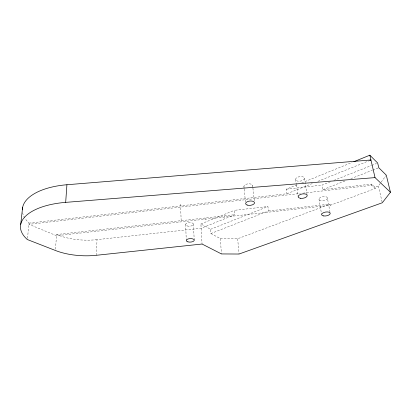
<?xml version="1.0" encoding="UTF-8"?>
<svg xmlns="http://www.w3.org/2000/svg" width="411" height="411" viewBox="0 0 411 411"><rect width="100%" height="100%" fill="white"/><g stroke="black" fill="none" stroke-linecap="round" stroke-linejoin="round"><path stroke-width="0.31" stroke-dasharray="2.06 1.54" d="M96.385 255.288L97.001 239.654L201.149 228.259L234.845 214.706L234.45 210.304L267.921 206.553L268.465 210.966L210.905 233.525L210.622 229.281L200.902 223.959L202.058 244.031M55.47 249.236L56.6 234.532L234.845 214.706M27.486 238.282L29.058 223.132A59.066 27.758 2.7 0 1 25.056 218.431M330.336 181.79L322.054 185.078L322.871 189.646L371.59 184.097L375.012 187.252L378.377 185.993L385.914 175.672M200.902 223.959L234.45 210.304M29.058 223.132L287.006 193.735L286.354 189.173L298.196 184.354M301.751 182.91L352.078 162.422M287.006 193.735L312.607 183.44M317.965 181.287L369.165 160.701M210.622 229.281L267.921 206.553M333.886 180.383L371.159 165.597M371.75 165.361L376.481 163.486M322.871 189.646L345.476 180.789M350.83 178.693L372.243 170.298M372.839 170.067L378.192 167.971M210.905 233.525L220.306 238.601L237.656 238.75L330.023 204.123L330.238 205.31L56.513 235.698L28.934 224.334L300.477 193.447M330.238 205.31L375.294 188.474L375.012 187.252M286.354 189.173L322.054 185.078M303.03 193.155L371.873 185.325L375.294 188.474M268.465 210.966L330.023 204.123M378.377 185.993L382.287 202.772M371.59 184.097L371.873 185.325M327.449 198.174A4.29 2.009 -9.6 0 1 320.929 200.645A4.29 2.009 -9.6 0 1 321.258 197.09A4.29 2.009 -9.6 0 1 327.449 198.174L330.007 212.282M318.972 199.124L321.623 214.45M304.443 178.379A4.506 2.271 -9.1 0 1 297.703 181.123A4.506 2.271 -9.1 0 1 297.79 177.146A4.506 2.271 -9.1 0 1 304.443 178.379L307.032 194.367M295.514 179.417L296.269 184.334M296.362 184.95L298.15 196.628M252.637 185.577L252.847 187.478M252.914 188.115L254.317 200.794M243.903 186.594L244.098 188.495M244.16 189.127L245.578 203.065M237.656 238.75L239.048 254.034M224.252 215.888L224.349 217.065M220.306 238.601L221.457 253.936M205.104 218.015L205.176 219.197M193.406 223.985L194.213 239.932M185.602 224.365L186.291 240.322M180.521 204.164L181.179 220.846M24.747 217.948A59.066 27.758 2.7 0 1 22.6 212.59M244.139 187.149A4.398 2.24 -6.2 0 1 247.961 183.851A4.398 2.24 -6.2 0 1 252.56 186.168M97.001 239.654A42.96 19.759 2.4 0 1 56.6 234.532M187.185 225.958A3.935 1.819 -2.7 0 0 193.427 224.457A3.935 1.819 -2.7 0 0 187.94 222.793A3.935 1.819 -2.7 0 0 187.185 225.958"/><path stroke-width="0.62" d="M353.856 161.703L369.838 155.194L377.668 163.013L378.788 167.734L386.289 175.153L390.45 192.266L382.287 202.772L239.048 254.034L221.457 253.936L202.058 244.031L96.385 255.288A43.628 19.055 2.1 0 1 55.377 250.463L27.352 239.551A60.001 26.792 2.4 0 1 65.678 202.366L66.926 184.739L370.948 159.982L369.761 160.46M20.725 224.349L22.62 207.355M65.678 202.366L375.032 177.614L390.45 192.266M369.838 155.194L375.032 177.614M22.353 209.682A59.066 27.758 2.7 0 1 66.926 184.739M323.596 215.919A4.351 1.942 -9.2 0 0 330.228 213.509A4.351 1.942 -9.2 0 0 323.955 212.477A4.351 1.942 -9.2 0 0 323.596 215.919M187.894 241.848A3.997 1.752 -2.7 0 0 194.233 240.389A3.997 1.752 -2.7 0 0 188.67 238.796A3.997 1.752 -2.7 0 0 187.894 241.848M300.359 198.272A4.583 2.194 -8.7 0 0 307.233 195.595A4.583 2.194 -8.7 0 0 300.482 194.424A4.583 2.194 -8.7 0 0 300.359 198.272M247.134 205.048A4.47 2.163 -6 0 0 254.445 203.27A4.47 2.163 -6 0 0 248.67 201.236A4.47 2.163 -6 0 0 247.134 205.048"/></g></svg>
